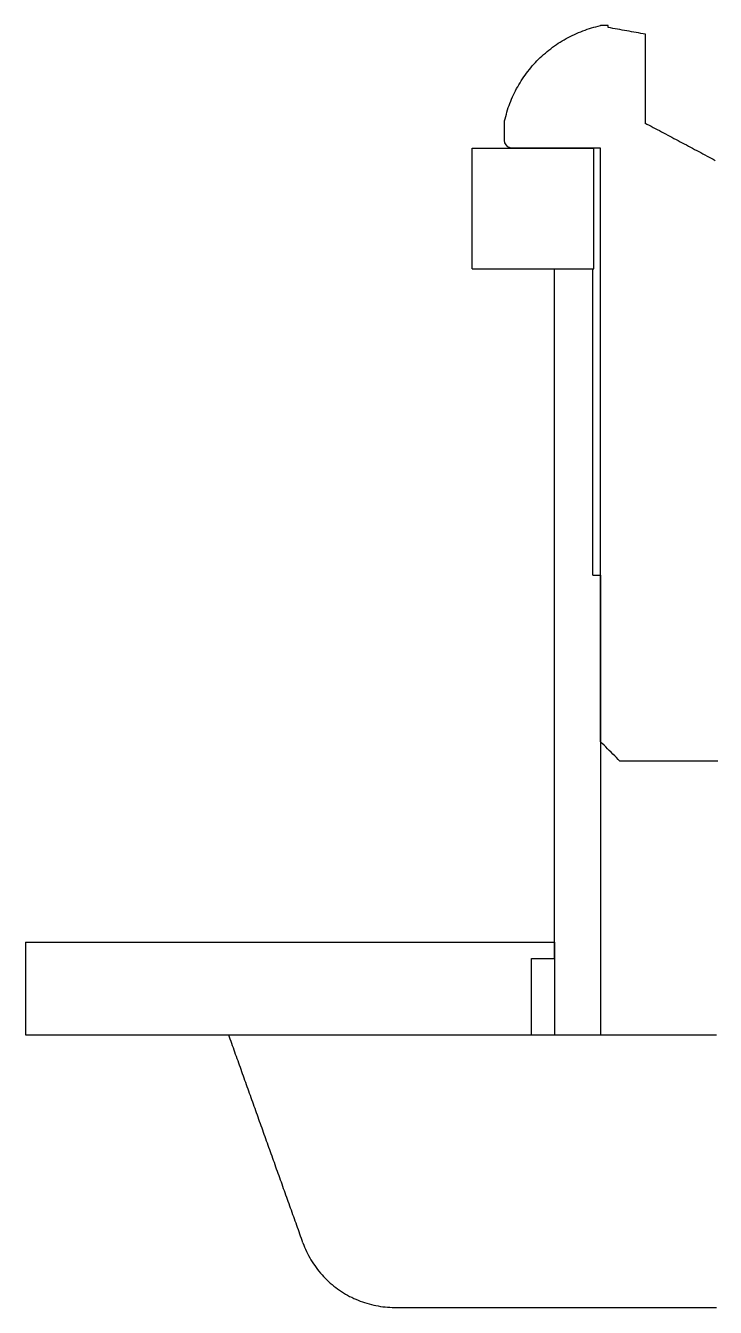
# Model space of a CAD drawing. Header units: millimetres. Extents: x -56 to 126, y -4 to 13.
# Drawn here: x -55.8 to -46.8, y -3.56 to 13.17 of the extents above; entities that cross this region are included whole.
import ezdxf

# ---------------------------------------------------------------- set-up
doc = ezdxf.new("R2010")
doc.units = ezdxf.units.MM
for name, color, linetype in [('FOOT_174_SOLID_0', 7, 'Continuous'), ('FOOT_174_SOLID_150', 7, 'Continuous'), ('FOOT_174_SOLID_174', 7, 'Continuous'), ('FOOT_174_SOLID_7', 7, 'Continuous'), ('FOOT_174_SOLID_9', 7, 'Continuous')]:
    doc.layers.add(name, color=color, linetype=linetype)

msp = doc.modelspace()

# ---------------------------------------------------------------- linework, layer by layer
at = {"layer": 'FOOT_174_SOLID_0'}
for points in [[(-55.8, 1.21), (-55.8, 1.18), (-55.8, 1.149), (-55.8, 1.119), (-55.8, 1.089), (-55.8, 1.059), (-55.8, 1.028), (-55.8, 0.998), (-55.8, 0.968), (-55.8, 0.938), (-55.8, 0.907), (-55.8, 0.877), (-55.8, 0.847), (-55.8, 0.817), (-55.8, 0.786), (-55.8, 0.756), (-55.8, 0.726), (-55.8, 0.696), (-55.8, 0.665), (-55.8, 0.635), (-55.8, 0.605), (-55.8, 0.575), (-55.8, 0.544), (-55.8, 0.514), (-55.8, 0.484), (-55.8, 0.454), (-55.8, 0.423), (-55.8, 0.393), (-55.8, 0.363), (-55.8, 0.333), (-55.8, 0.302), (-55.8, 0.272), (-55.8, 0.242), (-55.8, 0.212), (-55.8, 0.181), (-55.8, 0.151), (-55.8, 0.121), (-55.8, 0.091), (-55.8, 0.06), (-55.8, 0.03), (-55.8, 0)], [(-55.8, 1.21), (-55.769, 1.21), (-55.739, 1.21), (-55.709, 1.21), (-55.679, 1.21), (-55.649, 1.21), (-55.619, 1.21), (-55.589, 1.21), (-55.559, 1.21), (-55.529, 1.21), (-55.499, 1.21), (-55.469, 1.21), (-55.439, 1.21), (-55.409, 1.21), (-55.379, 1.21), (-55.349, 1.21), (-55.319, 1.21), (-55.289, 1.21), (-55.259, 1.21), (-55.229, 1.21), (-55.199, 1.21), (-55.169, 1.21), (-55.139, 1.21), (-55.109, 1.21), (-55.079, 1.21), (-55.049, 1.21), (-55.019, 1.21), (-54.989, 1.21), (-54.959, 1.21), (-54.929, 1.21), (-54.899, 1.21), (-54.869, 1.21), (-54.839, 1.21), (-54.809, 1.21), (-54.779, 1.21), (-54.749, 1.21), (-54.719, 1.21), (-54.689, 1.21), (-54.659, 1.21), (-54.629, 1.21), (-54.599, 1.21), (-54.569, 1.21), (-54.539, 1.21), (-54.509, 1.21), (-54.479, 1.21), (-54.449, 1.21), (-54.419, 1.21), (-54.389, 1.21), (-54.359, 1.21), (-54.329, 1.21), (-54.299, 1.21), (-54.269, 1.21), (-54.238, 1.21), (-54.208, 1.21), (-54.178, 1.21), (-54.148, 1.21), (-54.118, 1.21), (-54.088, 1.21), (-54.058, 1.21), (-54.028, 1.21), (-53.998, 1.21), (-53.968, 1.21), (-53.938, 1.21), (-53.908, 1.21), (-53.878, 1.21), (-53.848, 1.21), (-53.818, 1.21), (-53.788, 1.21), (-53.758, 1.21), (-53.728, 1.21), (-53.698, 1.21), (-53.668, 1.21), (-53.638, 1.21), (-53.608, 1.21), (-53.578, 1.21), (-53.548, 1.21), (-53.518, 1.21), (-53.488, 1.21), (-53.458, 1.21), (-53.428, 1.21), (-53.398, 1.21), (-53.368, 1.21), (-53.338, 1.21), (-53.308, 1.21), (-53.278, 1.21), (-53.248, 1.21), (-53.218, 1.21), (-53.188, 1.21), (-53.158, 1.21), (-53.128, 1.21), (-53.098, 1.21), (-53.068, 1.21), (-53.038, 1.21), (-53.008, 1.21), (-52.978, 1.21), (-52.948, 1.21), (-52.918, 1.21), (-52.888, 1.21), (-52.858, 1.21), (-52.828, 1.21), (-52.798, 1.21), (-52.768, 1.21), (-52.738, 1.21), (-52.707, 1.21), (-52.677, 1.21), (-52.647, 1.21), (-52.617, 1.21), (-52.587, 1.21), (-52.557, 1.21), (-52.527, 1.21), (-52.497, 1.21), (-52.467, 1.21), (-52.437, 1.21), (-52.407, 1.21), (-52.377, 1.21), (-52.347, 1.21), (-52.317, 1.21), (-52.287, 1.21), (-52.257, 1.21), (-52.227, 1.21), (-52.197, 1.21), (-52.167, 1.21), (-52.137, 1.21), (-52.107, 1.21), (-52.077, 1.21), (-52.047, 1.21), (-52.017, 1.21), (-51.987, 1.21), (-51.957, 1.21), (-51.927, 1.21), (-51.897, 1.21), (-51.867, 1.21), (-51.837, 1.21), (-51.807, 1.21), (-51.777, 1.21), (-51.747, 1.21), (-51.717, 1.21), (-51.687, 1.21), (-51.657, 1.21), (-51.627, 1.21), (-51.597, 1.21), (-51.567, 1.21), (-51.537, 1.21), (-51.507, 1.21), (-51.477, 1.21), (-51.447, 1.21), (-51.417, 1.21), (-51.387, 1.21), (-51.357, 1.21), (-51.327, 1.21), (-51.297, 1.21), (-51.267, 1.21), (-51.237, 1.21), (-51.207, 1.21), (-51.176, 1.21), (-51.146, 1.21), (-51.116, 1.21), (-51.086, 1.21), (-51.056, 1.21), (-51.026, 1.21), (-50.996, 1.21), (-50.966, 1.21), (-50.936, 1.21), (-50.906, 1.21), (-50.876, 1.21), (-50.846, 1.21), (-50.816, 1.21), (-50.786, 1.21), (-50.756, 1.21), (-50.726, 1.21), (-50.696, 1.21), (-50.666, 1.21), (-50.636, 1.21), (-50.606, 1.21), (-50.576, 1.21), (-50.546, 1.21), (-50.516, 1.21), (-50.486, 1.21), (-50.456, 1.21), (-50.426, 1.21), (-50.396, 1.21), (-50.366, 1.21), (-50.336, 1.21), (-50.306, 1.21), (-50.276, 1.21), (-50.246, 1.21), (-50.216, 1.21), (-50.186, 1.21), (-50.156, 1.21), (-50.126, 1.21), (-50.096, 1.21), (-50.066, 1.21), (-50.036, 1.21), (-50.006, 1.21), (-49.976, 1.21), (-49.946, 1.21), (-49.916, 1.21), (-49.886, 1.21), (-49.856, 1.21), (-49.826, 1.21), (-49.796, 1.21), (-49.766, 1.21), (-49.736, 1.21), (-49.706, 1.21), (-49.676, 1.21), (-49.645, 1.21), (-49.615, 1.21), (-49.585, 1.21), (-49.555, 1.21), (-49.525, 1.21), (-49.495, 1.21), (-49.465, 1.21), (-49.435, 1.21), (-49.405, 1.21), (-49.375, 1.21), (-49.345, 1.21), (-49.315, 1.21), (-49.285, 1.21), (-49.255, 1.21), (-49.225, 1.21), (-49.195, 1.21), (-49.165, 1.21), (-49.135, 1.21), (-49.105, 1.21), (-49.075, 1.21), (-49.045, 1.21), (-49.015, 1.21), (-48.985, 1.21), (-48.955, 1.21), (-48.925, 1.21), (-48.895, 1.21)], [(-48.895, 0), (-48.895, 0.03), (-48.895, 0.06), (-48.895, 0.091), (-48.895, 0.121), (-48.895, 0.151), (-48.895, 0.181), (-48.895, 0.212), (-48.895, 0.242), (-48.895, 0.272), (-48.895, 0.302), (-48.895, 0.333), (-48.895, 0.363), (-48.895, 0.393), (-48.895, 0.423), (-48.895, 0.454), (-48.895, 0.484), (-48.895, 0.514), (-48.895, 0.544), (-48.895, 0.575), (-48.895, 0.605), (-48.895, 0.635), (-48.895, 0.665), (-48.895, 0.696), (-48.895, 0.726), (-48.895, 0.756), (-48.895, 0.786), (-48.895, 0.817), (-48.895, 0.847), (-48.895, 0.877), (-48.895, 0.907), (-48.895, 0.938), (-48.895, 0.968), (-48.895, 0.998), (-48.895, 1.028), (-48.895, 1.059), (-48.895, 1.089), (-48.895, 1.119), (-48.895, 1.149), (-48.895, 1.18), (-48.895, 1.21)], [(-55.8, 0), (-55.769, 0), (-55.739, 0), (-55.709, 0), (-55.679, 0), (-55.649, 0), (-55.619, 0), (-55.589, 0), (-55.559, 0), (-55.529, 0), (-55.499, 0), (-55.469, 0), (-55.439, 0), (-55.409, 0), (-55.379, 0), (-55.349, 0), (-55.319, 0), (-55.289, 0), (-55.259, 0), (-55.229, 0), (-55.199, 0), (-55.169, 0), (-55.139, 0), (-55.109, 0), (-55.079, 0), (-55.049, 0), (-55.019, 0), (-54.989, 0), (-54.959, 0), (-54.929, 0), (-54.899, 0), (-54.869, 0), (-54.839, 0), (-54.809, 0), (-54.779, 0), (-54.749, 0), (-54.719, 0), (-54.689, 0), (-54.659, 0), (-54.629, 0), (-54.599, 0), (-54.569, 0), (-54.539, 0), (-54.509, 0), (-54.479, 0), (-54.449, 0), (-54.419, 0), (-54.389, 0), (-54.359, 0), (-54.329, 0), (-54.299, 0), (-54.269, 0), (-54.238, 0), (-54.208, 0), (-54.178, 0), (-54.148, 0), (-54.118, 0), (-54.088, 0), (-54.058, 0), (-54.028, 0), (-53.998, 0), (-53.968, 0), (-53.938, 0), (-53.908, 0), (-53.878, 0), (-53.848, 0), (-53.818, 0), (-53.788, 0), (-53.758, 0), (-53.728, 0), (-53.698, 0), (-53.668, 0), (-53.638, 0), (-53.608, 0), (-53.578, 0), (-53.548, 0), (-53.518, 0), (-53.488, 0), (-53.458, 0), (-53.428, 0), (-53.398, 0), (-53.368, 0), (-53.338, 0), (-53.308, 0), (-53.278, 0), (-53.248, 0), (-53.218, 0), (-53.188, 0), (-53.158, 0), (-53.128, 0), (-53.098, 0), (-53.068, 0), (-53.038, 0), (-53.008, 0), (-52.978, 0), (-52.948, 0), (-52.918, 0), (-52.888, 0), (-52.858, 0), (-52.828, 0), (-52.798, 0), (-52.768, 0), (-52.738, 0), (-52.707, 0), (-52.677, 0), (-52.647, 0), (-52.617, 0), (-52.587, 0), (-52.557, 0), (-52.527, 0), (-52.497, 0), (-52.467, 0), (-52.437, 0), (-52.407, 0), (-52.377, 0), (-52.347, 0), (-52.317, 0), (-52.287, 0), (-52.257, 0), (-52.227, 0), (-52.197, 0), (-52.167, 0), (-52.137, 0), (-52.107, 0), (-52.077, 0), (-52.047, 0), (-52.017, 0), (-51.987, 0), (-51.957, 0), (-51.927, 0), (-51.897, 0), (-51.867, 0), (-51.837, 0), (-51.807, 0), (-51.777, 0), (-51.747, 0), (-51.717, 0), (-51.687, 0), (-51.657, 0), (-51.627, 0), (-51.597, 0), (-51.567, 0), (-51.537, 0), (-51.507, 0), (-51.477, 0), (-51.447, 0), (-51.417, 0), (-51.387, 0), (-51.357, 0), (-51.327, 0), (-51.297, 0), (-51.267, 0), (-51.237, 0), (-51.207, 0), (-51.176, 0), (-51.146, 0), (-51.116, 0), (-51.086, 0), (-51.056, 0), (-51.026, 0), (-50.996, 0), (-50.966, 0), (-50.936, 0), (-50.906, 0), (-50.876, 0), (-50.846, 0), (-50.816, 0), (-50.786, 0), (-50.756, 0), (-50.726, 0), (-50.696, 0), (-50.666, 0), (-50.636, 0), (-50.606, 0), (-50.576, 0), (-50.546, 0), (-50.516, 0), (-50.486, 0), (-50.456, 0), (-50.426, 0), (-50.396, 0), (-50.366, 0), (-50.336, 0), (-50.306, 0), (-50.276, 0), (-50.246, 0), (-50.216, 0), (-50.186, 0), (-50.156, 0), (-50.126, 0), (-50.096, 0), (-50.066, 0), (-50.036, 0), (-50.006, 0), (-49.976, 0), (-49.946, 0), (-49.916, 0), (-49.886, 0), (-49.856, 0), (-49.826, 0), (-49.796, 0), (-49.766, 0), (-49.736, 0), (-49.706, 0), (-49.676, 0), (-49.645, 0), (-49.615, 0), (-49.585, 0), (-49.555, 0), (-49.525, 0), (-49.495, 0), (-49.465, 0), (-49.435, 0), (-49.405, 0), (-49.375, 0), (-49.345, 0), (-49.315, 0), (-49.285, 0), (-49.255, 0), (-49.225, 0), (-49.195, 0), (-49.165, 0), (-49.135, 0), (-49.105, 0), (-49.075, 0), (-49.045, 0), (-49.015, 0), (-48.985, 0), (-48.955, 0), (-48.925, 0), (-48.895, 0)]]:
    msp.add_lwpolyline(points, dxfattribs=at)
at = {"layer": 'FOOT_174_SOLID_150'}
for points in [[(-49.549, 11.93), (-49.543, 11.96), (-49.535, 11.989), (-49.527, 12.018), (-49.519, 12.047), (-49.51, 12.075), (-49.501, 12.104), (-49.491, 12.132), (-49.48, 12.16), (-49.469, 12.188), (-49.458, 12.216), (-49.446, 12.244), (-49.433, 12.271), (-49.42, 12.298), (-49.407, 12.325), (-49.393, 12.352), (-49.378, 12.378), (-49.363, 12.404), (-49.348, 12.43), (-49.332, 12.455), (-49.315, 12.48), (-49.298, 12.505), (-49.281, 12.53), (-49.263, 12.554), (-49.245, 12.578), (-49.226, 12.602), (-49.207, 12.625), (-49.188, 12.648), (-49.168, 12.67), (-49.148, 12.692), (-49.127, 12.714), (-49.106, 12.736), (-49.084, 12.757), (-49.062, 12.777), (-49.04, 12.797), (-49.018, 12.817), (-48.995, 12.837), (-48.971, 12.856), (-48.948, 12.874), (-48.923, 12.892), (-48.899, 12.91), (-48.874, 12.927), (-48.849, 12.944), (-48.824, 12.96), (-48.799, 12.976), (-48.773, 12.991), (-48.747, 13.006), (-48.72, 13.02), (-48.694, 13.034), (-48.667, 13.047), (-48.639, 13.06), (-48.612, 13.073), (-48.584, 13.085), (-48.557, 13.096), (-48.529, 13.107), (-48.5, 13.117), (-48.472, 13.127), (-48.443, 13.136), (-48.415, 13.145), (-48.386, 13.153), (-48.357, 13.161), (-48.327, 13.168), (-48.298, 13.175)], [(-48.197, 13.175), (-48.23, 13.175), (-48.264, 13.175), (-48.298, 13.175)], [(-48.197, 13.149), (-48.197, 13.175)], [(-47.711, 13.064), (-47.742, 13.069), (-47.772, 13.074), (-47.802, 13.08), (-47.833, 13.085), (-47.863, 13.091), (-47.893, 13.096), (-47.924, 13.101), (-47.954, 13.107), (-47.984, 13.112), (-48.015, 13.117), (-48.045, 13.123), (-48.075, 13.128), (-48.106, 13.133), (-48.136, 13.139), (-48.166, 13.144), (-48.197, 13.149)], [(-47.711, 11.905), (-47.711, 11.935), (-47.711, 11.966), (-47.711, 11.996), (-47.711, 12.027), (-47.711, 12.057), (-47.711, 12.088), (-47.711, 12.118), (-47.711, 12.149), (-47.711, 12.179), (-47.711, 12.21), (-47.711, 12.24), (-47.711, 12.271), (-47.711, 12.301), (-47.711, 12.332), (-47.711, 12.362), (-47.711, 12.393), (-47.711, 12.423), (-47.711, 12.454), (-47.711, 12.484), (-47.711, 12.515), (-47.711, 12.545), (-47.711, 12.576), (-47.711, 12.606), (-47.711, 12.637), (-47.711, 12.667), (-47.711, 12.698), (-47.711, 12.728), (-47.711, 12.759), (-47.711, 12.789), (-47.711, 12.82), (-47.711, 12.85), (-47.711, 12.881), (-47.711, 12.911), (-47.711, 12.942), (-47.711, 12.972), (-47.711, 13.003), (-47.711, 13.033), (-47.711, 13.064)], [(-49.549, 11.676), (-49.549, 11.708), (-49.549, 11.74), (-49.549, 11.772), (-49.549, 11.803), (-49.549, 11.835), (-49.549, 11.867), (-49.549, 11.899), (-49.549, 11.93)], [(-47.719, 11.905), (-47.711, 11.905)], [(-47.719, 11.905), (-47.692, 11.89), (-47.665, 11.876), (-47.638, 11.862), (-47.611, 11.847), (-47.584, 11.833), (-47.557, 11.818), (-47.53, 11.804), (-47.502, 11.79), (-47.475, 11.775), (-47.448, 11.761), (-47.421, 11.747), (-47.394, 11.732), (-47.367, 11.718), (-47.34, 11.703), (-47.313, 11.689), (-47.286, 11.675), (-47.259, 11.66), (-47.232, 11.646), (-47.205, 11.632), (-47.178, 11.617), (-47.151, 11.603), (-47.124, 11.588), (-47.097, 11.574), (-47.07, 11.56), (-47.043, 11.545), (-47.016, 11.531), (-46.989, 11.517), (-46.962, 11.502), (-46.935, 11.488), (-46.908, 11.473), (-46.881, 11.459), (-46.854, 11.445), (-46.827, 11.43), (-46.8, 11.416)], [(-49.448, 11.575), (-49.479, 11.58), (-49.508, 11.594), (-49.53, 11.617), (-49.545, 11.645), (-49.549, 11.676)], [(-48.298, 11.575), (-48.328, 11.575), (-48.359, 11.575), (-48.389, 11.575), (-48.419, 11.575), (-48.449, 11.575), (-48.48, 11.575), (-48.51, 11.575), (-48.54, 11.575), (-48.57, 11.575), (-48.601, 11.575), (-48.631, 11.575), (-48.661, 11.575), (-48.691, 11.575), (-48.722, 11.575), (-48.752, 11.575), (-48.782, 11.575), (-48.812, 11.575), (-48.843, 11.575), (-48.873, 11.575), (-48.903, 11.575), (-48.934, 11.575), (-48.964, 11.575), (-48.994, 11.575), (-49.024, 11.575), (-49.055, 11.575), (-49.085, 11.575), (-49.115, 11.575), (-49.145, 11.575), (-49.176, 11.575), (-49.206, 11.575), (-49.236, 11.575), (-49.266, 11.575), (-49.297, 11.575), (-49.327, 11.575), (-49.357, 11.575), (-49.387, 11.575), (-49.418, 11.575), (-49.448, 11.575)], [(-48.298, 3.828), (-48.298, 3.858), (-48.298, 3.888), (-48.298, 3.918), (-48.298, 3.948), (-48.298, 3.978), (-48.298, 4.008), (-48.298, 4.038), (-48.298, 4.068), (-48.298, 4.098), (-48.298, 4.128), (-48.298, 4.158), (-48.298, 4.188), (-48.298, 4.218), (-48.298, 4.248), (-48.298, 4.278), (-48.298, 4.308), (-48.298, 4.338), (-48.298, 4.368), (-48.298, 4.398), (-48.298, 4.428), (-48.298, 4.458), (-48.298, 4.488), (-48.298, 4.518), (-48.298, 4.548), (-48.298, 4.578), (-48.298, 4.609), (-48.298, 4.639), (-48.298, 4.669), (-48.298, 4.699), (-48.298, 4.729), (-48.298, 4.759), (-48.298, 4.789), (-48.298, 4.819), (-48.298, 4.849), (-48.298, 4.879), (-48.298, 4.909), (-48.298, 4.939), (-48.298, 4.969), (-48.298, 4.999), (-48.298, 5.029), (-48.298, 5.059), (-48.298, 5.089), (-48.298, 5.119), (-48.298, 5.149), (-48.298, 5.179), (-48.298, 5.209), (-48.298, 5.239), (-48.298, 5.269), (-48.298, 5.299), (-48.298, 5.329), (-48.298, 5.359), (-48.298, 5.389), (-48.298, 5.419), (-48.298, 5.449), (-48.298, 5.479), (-48.298, 5.509), (-48.298, 5.539), (-48.298, 5.569), (-48.298, 5.599), (-48.298, 5.629), (-48.298, 5.659), (-48.298, 5.689), (-48.298, 5.72), (-48.298, 5.75), (-48.298, 5.78), (-48.298, 5.81), (-48.298, 5.84), (-48.298, 5.87), (-48.298, 5.9), (-48.298, 5.93), (-48.298, 5.96), (-48.298, 5.99), (-48.298, 6.02), (-48.298, 6.05), (-48.298, 6.08), (-48.298, 6.11), (-48.298, 6.14), (-48.298, 6.17), (-48.298, 6.2), (-48.298, 6.23), (-48.298, 6.26), (-48.298, 6.29), (-48.298, 6.32), (-48.298, 6.35), (-48.298, 6.38), (-48.298, 6.41), (-48.298, 6.44), (-48.298, 6.47), (-48.298, 6.5), (-48.298, 6.53), (-48.298, 6.56), (-48.298, 6.59), (-48.298, 6.62), (-48.298, 6.65), (-48.298, 6.68), (-48.298, 6.71), (-48.298, 6.74), (-48.298, 6.77), (-48.298, 6.8), (-48.298, 6.831), (-48.298, 6.861), (-48.298, 6.891), (-48.298, 6.921), (-48.298, 6.951), (-48.298, 6.981), (-48.298, 7.011), (-48.298, 7.041), (-48.298, 7.071), (-48.298, 7.101), (-48.298, 7.131), (-48.298, 7.161), (-48.298, 7.191), (-48.298, 7.221), (-48.298, 7.251), (-48.298, 7.281), (-48.298, 7.311), (-48.298, 7.341), (-48.298, 7.371), (-48.298, 7.401), (-48.298, 7.431), (-48.298, 7.461), (-48.298, 7.491), (-48.298, 7.521), (-48.298, 7.551), (-48.298, 7.581), (-48.298, 7.611), (-48.298, 7.641), (-48.298, 7.671), (-48.298, 7.701), (-48.298, 7.731), (-48.298, 7.761), (-48.298, 7.791), (-48.298, 7.821), (-48.298, 7.851), (-48.298, 7.881), (-48.298, 7.911), (-48.298, 7.942), (-48.298, 7.972), (-48.298, 8.002), (-48.298, 8.032), (-48.298, 8.062), (-48.298, 8.092), (-48.298, 8.122), (-48.298, 8.152), (-48.298, 8.182), (-48.298, 8.212), (-48.298, 8.242), (-48.298, 8.272), (-48.298, 8.302), (-48.298, 8.332), (-48.298, 8.362), (-48.298, 8.392), (-48.298, 8.422), (-48.298, 8.452), (-48.298, 8.482), (-48.298, 8.512), (-48.298, 8.542), (-48.298, 8.572), (-48.298, 8.602), (-48.298, 8.632), (-48.298, 8.662), (-48.298, 8.692), (-48.298, 8.722), (-48.298, 8.752), (-48.298, 8.782), (-48.298, 8.812), (-48.298, 8.842), (-48.298, 8.872), (-48.298, 8.902), (-48.298, 8.932), (-48.298, 8.962), (-48.298, 8.992), (-48.298, 9.022), (-48.298, 9.053), (-48.298, 9.083), (-48.298, 9.113), (-48.298, 9.143), (-48.298, 9.173), (-48.298, 9.203), (-48.298, 9.233), (-48.298, 9.263), (-48.298, 9.293), (-48.298, 9.323), (-48.298, 9.353), (-48.298, 9.383), (-48.298, 9.413), (-48.298, 9.443), (-48.298, 9.473), (-48.298, 9.503), (-48.298, 9.533), (-48.298, 9.563), (-48.298, 9.593), (-48.298, 9.623), (-48.298, 9.653), (-48.298, 9.683), (-48.298, 9.713), (-48.298, 9.743), (-48.298, 9.773), (-48.298, 9.803), (-48.298, 9.833), (-48.298, 9.863), (-48.298, 9.893), (-48.298, 9.923), (-48.298, 9.953), (-48.298, 9.983), (-48.298, 10.013), (-48.298, 10.043), (-48.298, 10.073), (-48.298, 10.103), (-48.298, 10.133), (-48.298, 10.164), (-48.298, 10.194), (-48.298, 10.224), (-48.298, 10.254), (-48.298, 10.284), (-48.298, 10.314), (-48.298, 10.344), (-48.298, 10.374), (-48.298, 10.404), (-48.298, 10.434), (-48.298, 10.464), (-48.298, 10.494), (-48.298, 10.524), (-48.298, 10.554), (-48.298, 10.584), (-48.298, 10.614), (-48.298, 10.644), (-48.298, 10.674), (-48.298, 10.704), (-48.298, 10.734), (-48.298, 10.764), (-48.298, 10.794), (-48.298, 10.824), (-48.298, 10.854), (-48.298, 10.884), (-48.298, 10.914), (-48.298, 10.944), (-48.298, 10.974), (-48.298, 11.004), (-48.298, 11.034), (-48.298, 11.064), (-48.298, 11.094), (-48.298, 11.124), (-48.298, 11.154), (-48.298, 11.184), (-48.298, 11.214), (-48.298, 11.245), (-48.298, 11.275), (-48.298, 11.305), (-48.298, 11.335), (-48.298, 11.365), (-48.298, 11.395), (-48.298, 11.425), (-48.298, 11.455), (-48.298, 11.485), (-48.298, 11.515), (-48.298, 11.545), (-48.298, 11.575)], [(-48.044, 3.574), (-48.067, 3.597), (-48.09, 3.62), (-48.113, 3.643), (-48.136, 3.666), (-48.16, 3.689), (-48.183, 3.712), (-48.206, 3.735), (-48.229, 3.759), (-48.252, 3.782), (-48.275, 3.805), (-48.298, 3.828)], [(-46.769, 3.574), (-46.8, 3.574), (-46.83, 3.574), (-46.86, 3.574), (-46.891, 3.574), (-46.921, 3.574), (-46.951, 3.574), (-46.982, 3.574), (-47.012, 3.574), (-47.042, 3.574), (-47.073, 3.574), (-47.103, 3.574), (-47.133, 3.574), (-47.164, 3.574), (-47.194, 3.574), (-47.224, 3.574), (-47.255, 3.574), (-47.285, 3.574), (-47.316, 3.574), (-47.346, 3.574), (-47.376, 3.574), (-47.407, 3.574), (-47.437, 3.574), (-47.467, 3.574), (-47.498, 3.574), (-47.528, 3.574), (-47.558, 3.574), (-47.589, 3.574), (-47.619, 3.574), (-47.649, 3.574), (-47.68, 3.574), (-47.71, 3.574), (-47.741, 3.574), (-47.771, 3.574), (-47.801, 3.574), (-47.832, 3.574), (-47.862, 3.574), (-47.892, 3.574), (-47.923, 3.574), (-47.953, 3.574), (-47.983, 3.574), (-48.014, 3.574), (-48.044, 3.574)]]:
    msp.add_lwpolyline(points, dxfattribs=at)
at = {"layer": 'FOOT_174_SOLID_174'}
for points in [[(-52.181, -2.713), (-52.191, -2.685), (-52.201, -2.657), (-52.211, -2.628), (-52.221, -2.6), (-52.231, -2.572), (-52.241, -2.544), (-52.251, -2.515), (-52.261, -2.487), (-52.271, -2.459), (-52.281, -2.431), (-52.292, -2.402), (-52.302, -2.374), (-52.312, -2.346), (-52.322, -2.317), (-52.332, -2.289), (-52.342, -2.261), (-52.352, -2.233), (-52.362, -2.204), (-52.372, -2.176), (-52.382, -2.148), (-52.392, -2.12), (-52.403, -2.091), (-52.413, -2.063), (-52.423, -2.035), (-52.433, -2.007), (-52.443, -1.978), (-52.453, -1.95), (-52.463, -1.922), (-52.473, -1.894), (-52.483, -1.865), (-52.493, -1.837), (-52.504, -1.809), (-52.514, -1.781), (-52.524, -1.752), (-52.534, -1.724), (-52.544, -1.696), (-52.554, -1.667), (-52.564, -1.639), (-52.574, -1.611), (-52.584, -1.583), (-52.594, -1.554), (-52.604, -1.526), (-52.615, -1.498), (-52.625, -1.47), (-52.635, -1.441), (-52.645, -1.413), (-52.655, -1.385), (-52.665, -1.357), (-52.675, -1.328), (-52.685, -1.3), (-52.695, -1.272), (-52.705, -1.244), (-52.715, -1.215), (-52.726, -1.187), (-52.736, -1.159), (-52.746, -1.13), (-52.756, -1.102), (-52.766, -1.074), (-52.776, -1.046), (-52.786, -1.017), (-52.796, -0.989), (-52.806, -0.961), (-52.816, -0.933), (-52.827, -0.904), (-52.837, -0.876), (-52.847, -0.848), (-52.857, -0.82), (-52.867, -0.791), (-52.877, -0.763), (-52.887, -0.735), (-52.897, -0.707), (-52.907, -0.678), (-52.917, -0.65), (-52.927, -0.622), (-52.938, -0.594), (-52.948, -0.565), (-52.958, -0.537), (-52.968, -0.509), (-52.978, -0.48), (-52.988, -0.452), (-52.998, -0.424), (-53.008, -0.396), (-53.018, -0.367), (-53.028, -0.339), (-53.038, -0.311), (-53.049, -0.283), (-53.059, -0.254), (-53.069, -0.226), (-53.079, -0.198), (-53.089, -0.17), (-53.099, -0.141), (-53.109, -0.113), (-53.119, -0.085), (-53.129, -0.057), (-53.139, -0.028), (-53.15, 0)], [(-53.15, 0), (-53.119, 0), (-53.089, 0), (-53.059, 0), (-53.029, 0), (-52.999, 0), (-52.969, 0), (-52.939, 0), (-52.909, 0), (-52.879, 0), (-52.849, 0), (-52.819, 0), (-52.789, 0), (-52.759, 0), (-52.729, 0), (-52.699, 0), (-52.669, 0), (-52.639, 0), (-52.609, 0), (-52.579, 0), (-52.549, 0), (-52.519, 0), (-52.489, 0), (-52.459, 0), (-52.429, 0), (-52.399, 0), (-52.369, 0), (-52.339, 0), (-52.309, 0), (-52.279, 0), (-52.249, 0), (-52.219, 0), (-52.189, 0), (-52.159, 0), (-52.129, 0), (-52.099, 0), (-52.069, 0), (-52.039, 0), (-52.009, 0), (-51.979, 0), (-51.949, 0), (-51.919, 0), (-51.889, 0), (-51.858, 0), (-51.828, 0), (-51.798, 0), (-51.768, 0), (-51.738, 0), (-51.708, 0), (-51.678, 0), (-51.648, 0), (-51.618, 0), (-51.588, 0), (-51.558, 0), (-51.528, 0), (-51.498, 0), (-51.468, 0), (-51.438, 0), (-51.408, 0), (-51.378, 0), (-51.348, 0), (-51.318, 0), (-51.288, 0), (-51.258, 0), (-51.228, 0), (-51.198, 0), (-51.168, 0), (-51.138, 0), (-51.108, 0), (-51.078, 0), (-51.048, 0), (-51.018, 0), (-50.988, 0), (-50.958, 0), (-50.928, 0), (-50.898, 0), (-50.868, 0), (-50.838, 0), (-50.808, 0), (-50.778, 0), (-50.748, 0), (-50.718, 0), (-50.688, 0), (-50.658, 0), (-50.628, 0), (-50.597, 0), (-50.567, 0), (-50.537, 0), (-50.507, 0), (-50.477, 0), (-50.447, 0), (-50.417, 0), (-50.387, 0), (-50.357, 0), (-50.327, 0), (-50.297, 0), (-50.267, 0), (-50.237, 0), (-50.207, 0), (-50.177, 0), (-50.147, 0), (-50.117, 0), (-50.087, 0), (-50.057, 0), (-50.027, 0), (-49.997, 0), (-49.967, 0), (-49.937, 0), (-49.907, 0), (-49.877, 0), (-49.847, 0), (-49.817, 0), (-49.787, 0), (-49.757, 0), (-49.727, 0), (-49.697, 0), (-49.667, 0), (-49.637, 0), (-49.607, 0), (-49.577, 0), (-49.547, 0), (-49.517, 0), (-49.487, 0), (-49.457, 0), (-49.427, 0), (-49.397, 0), (-49.367, 0), (-49.336, 0), (-49.306, 0), (-49.276, 0), (-49.246, 0), (-49.216, 0), (-49.186, 0), (-49.156, 0), (-49.126, 0), (-49.096, 0), (-49.066, 0), (-49.036, 0), (-49.006, 0), (-48.976, 0), (-48.946, 0), (-48.916, 0), (-48.886, 0), (-48.856, 0), (-48.826, 0), (-48.796, 0), (-48.766, 0), (-48.736, 0), (-48.706, 0), (-48.676, 0), (-48.646, 0), (-48.616, 0), (-48.586, 0), (-48.556, 0), (-48.526, 0), (-48.496, 0), (-48.466, 0), (-48.436, 0), (-48.406, 0), (-48.376, 0), (-48.346, 0), (-48.316, 0), (-48.286, 0), (-48.256, 0), (-48.226, 0), (-48.196, 0), (-48.166, 0), (-48.136, 0), (-48.106, 0), (-48.076, 0), (-48.045, 0), (-48.015, 0), (-47.985, 0), (-47.955, 0), (-47.925, 0), (-47.895, 0), (-47.865, 0), (-47.835, 0), (-47.805, 0), (-47.775, 0), (-47.745, 0), (-47.715, 0), (-47.685, 0), (-47.655, 0), (-47.625, 0), (-47.595, 0), (-47.565, 0), (-47.535, 0), (-47.505, 0), (-47.475, 0), (-47.445, 0), (-47.415, 0), (-47.385, 0), (-47.355, 0), (-47.325, 0), (-47.295, 0), (-47.265, 0), (-47.235, 0), (-47.205, 0), (-47.175, 0), (-47.145, 0), (-47.115, 0), (-47.085, 0), (-47.055, 0), (-47.025, 0), (-46.995, 0), (-46.965, 0), (-46.935, 0), (-46.905, 0), (-46.875, 0), (-46.845, 0), (-46.815, 0), (-46.784, 0)], [(-52.181, -2.713), (-52.17, -2.742), (-52.159, -2.77), (-52.147, -2.798), (-52.134, -2.826), (-52.121, -2.854), (-52.107, -2.881), (-52.092, -2.908), (-52.077, -2.934), (-52.061, -2.96), (-52.044, -2.986), (-52.027, -3.011), (-52.009, -3.036), (-51.991, -3.061), (-51.972, -3.085), (-51.952, -3.108), (-51.932, -3.131), (-51.912, -3.154), (-51.891, -3.176), (-51.869, -3.197), (-51.847, -3.218), (-51.824, -3.239), (-51.801, -3.259), (-51.777, -3.278), (-51.753, -3.297), (-51.729, -3.315), (-51.704, -3.333), (-51.678, -3.35), (-51.652, -3.366), (-51.626, -3.382), (-51.6, -3.397), (-51.573, -3.412), (-51.545, -3.425), (-51.518, -3.439), (-51.49, -3.451), (-51.462, -3.463), (-51.433, -3.474), (-51.404, -3.485), (-51.376, -3.494), (-51.346, -3.503), (-51.317, -3.512), (-51.287, -3.519), (-51.258, -3.526), (-51.228, -3.533), (-51.198, -3.538), (-51.167, -3.543), (-51.137, -3.547), (-51.107, -3.55), (-51.076, -3.553), (-51.046, -3.555), (-51.015, -3.556), (-50.985, -3.556)], [(-50.985, -3.556), (-50.955, -3.556), (-50.925, -3.556), (-50.895, -3.556), (-50.865, -3.556), (-50.835, -3.556), (-50.805, -3.556), (-50.775, -3.556), (-50.745, -3.556), (-50.715, -3.556), (-50.685, -3.556), (-50.655, -3.556), (-50.625, -3.556), (-50.595, -3.556), (-50.565, -3.556), (-50.535, -3.556), (-50.505, -3.556), (-50.475, -3.556), (-50.445, -3.556), (-50.415, -3.556), (-50.385, -3.556), (-50.355, -3.556), (-50.325, -3.556), (-50.295, -3.556), (-50.265, -3.556), (-50.235, -3.556), (-50.205, -3.556), (-50.175, -3.556), (-50.145, -3.556), (-50.115, -3.556), (-50.085, -3.556), (-50.055, -3.556), (-50.025, -3.556), (-49.995, -3.556), (-49.965, -3.556), (-49.935, -3.556), (-49.905, -3.556), (-49.875, -3.556), (-49.845, -3.556), (-49.815, -3.556), (-49.785, -3.556), (-49.755, -3.556), (-49.725, -3.556), (-49.695, -3.556), (-49.665, -3.556), (-49.635, -3.556), (-49.605, -3.556), (-49.575, -3.556), (-49.545, -3.556), (-49.515, -3.556), (-49.485, -3.556), (-49.455, -3.556), (-49.425, -3.556), (-49.395, -3.556), (-49.365, -3.556), (-49.335, -3.556), (-49.305, -3.556), (-49.275, -3.556), (-49.245, -3.556), (-49.215, -3.556), (-49.185, -3.556), (-49.155, -3.556), (-49.125, -3.556), (-49.095, -3.556), (-49.065, -3.556), (-49.035, -3.556), (-49.005, -3.556), (-48.975, -3.556), (-48.945, -3.556), (-48.915, -3.556), (-48.885, -3.556), (-48.855, -3.556), (-48.825, -3.556), (-48.795, -3.556), (-48.765, -3.556), (-48.735, -3.556), (-48.705, -3.556), (-48.675, -3.556), (-48.645, -3.556), (-48.615, -3.556), (-48.585, -3.556), (-48.555, -3.556), (-48.525, -3.556), (-48.495, -3.556), (-48.465, -3.556), (-48.435, -3.556), (-48.405, -3.556), (-48.375, -3.556), (-48.345, -3.556), (-48.315, -3.556), (-48.285, -3.556), (-48.255, -3.556), (-48.225, -3.556), (-48.195, -3.556), (-48.165, -3.556), (-48.135, -3.556), (-48.105, -3.556), (-48.075, -3.556), (-48.045, -3.556), (-48.015, -3.556), (-47.985, -3.556), (-47.955, -3.556), (-47.925, -3.556), (-47.895, -3.556), (-47.865, -3.556), (-47.835, -3.556), (-47.805, -3.556), (-47.775, -3.556), (-47.745, -3.556), (-47.715, -3.556), (-47.685, -3.556), (-47.655, -3.556), (-47.625, -3.556), (-47.595, -3.556), (-47.565, -3.556), (-47.535, -3.556), (-47.505, -3.556), (-47.475, -3.556), (-47.445, -3.556), (-47.415, -3.556), (-47.385, -3.556), (-47.355, -3.556), (-47.325, -3.556), (-47.295, -3.556), (-47.265, -3.556), (-47.235, -3.556), (-47.205, -3.556), (-47.175, -3.556), (-47.145, -3.556), (-47.115, -3.556), (-47.085, -3.556), (-47.055, -3.556), (-47.025, -3.556), (-46.995, -3.556), (-46.965, -3.556), (-46.935, -3.556), (-46.905, -3.556), (-46.875, -3.556), (-46.845, -3.556), (-46.815, -3.556), (-46.784, -3.556)]]:
    msp.add_lwpolyline(points, dxfattribs=at)
at = {"layer": 'FOOT_174_SOLID_7'}
for points in [[(-48.9, 1), (-48.9, 1.03), (-48.9, 1.06), (-48.9, 1.09), (-48.9, 1.12), (-48.9, 1.15), (-48.9, 1.18), (-48.9, 1.21), (-48.9, 1.24), (-48.9, 1.27), (-48.9, 1.3), (-48.9, 1.33), (-48.9, 1.36), (-48.9, 1.39), (-48.9, 1.42), (-48.9, 1.45), (-48.9, 1.48), (-48.9, 1.51), (-48.9, 1.54), (-48.9, 1.57), (-48.9, 1.6), (-48.9, 1.63), (-48.9, 1.66), (-48.9, 1.69), (-48.9, 1.72), (-48.9, 1.75), (-48.9, 1.78), (-48.9, 1.81), (-48.9, 1.84), (-48.9, 1.87), (-48.9, 1.9), (-48.9, 1.93), (-48.9, 1.96), (-48.9, 1.99), (-48.9, 2.02), (-48.9, 2.05), (-48.9, 2.08), (-48.9, 2.11), (-48.9, 2.14), (-48.9, 2.17), (-48.9, 2.2), (-48.9, 2.23), (-48.9, 2.26), (-48.9, 2.29), (-48.9, 2.32), (-48.9, 2.35), (-48.9, 2.38), (-48.9, 2.41), (-48.9, 2.44), (-48.9, 2.47), (-48.9, 2.5), (-48.9, 2.53), (-48.9, 2.56), (-48.9, 2.59), (-48.9, 2.62), (-48.9, 2.65), (-48.9, 2.68), (-48.9, 2.71), (-48.9, 2.74), (-48.9, 2.77), (-48.9, 2.8), (-48.9, 2.83), (-48.9, 2.86), (-48.9, 2.89), (-48.9, 2.92), (-48.9, 2.95), (-48.9, 2.98), (-48.9, 3.01), (-48.9, 3.04), (-48.9, 3.07), (-48.9, 3.1), (-48.9, 3.13), (-48.9, 3.16), (-48.9, 3.19), (-48.9, 3.22), (-48.9, 3.25), (-48.9, 3.28), (-48.9, 3.31), (-48.9, 3.34), (-48.9, 3.37), (-48.9, 3.4), (-48.9, 3.43), (-48.9, 3.46), (-48.9, 3.49), (-48.9, 3.52), (-48.9, 3.55), (-48.9, 3.58), (-48.9, 3.61), (-48.9, 3.64), (-48.9, 3.67), (-48.9, 3.7), (-48.9, 3.73), (-48.9, 3.76), (-48.9, 3.79), (-48.9, 3.82), (-48.9, 3.85), (-48.9, 3.88), (-48.9, 3.91), (-48.9, 3.94), (-48.9, 3.97), (-48.9, 4), (-48.9, 4.03), (-48.9, 4.06), (-48.9, 4.09), (-48.9, 4.12), (-48.9, 4.15), (-48.9, 4.18), (-48.9, 4.21), (-48.9, 4.24), (-48.9, 4.27), (-48.9, 4.3), (-48.9, 4.33), (-48.9, 4.36), (-48.9, 4.39), (-48.9, 4.42), (-48.9, 4.45), (-48.9, 4.48), (-48.9, 4.51), (-48.9, 4.54), (-48.9, 4.57), (-48.9, 4.6), (-48.9, 4.63), (-48.9, 4.66), (-48.9, 4.69), (-48.9, 4.72), (-48.9, 4.75), (-48.9, 4.78), (-48.9, 4.81), (-48.9, 4.84), (-48.9, 4.87), (-48.9, 4.9), (-48.9, 4.93), (-48.9, 4.96), (-48.9, 4.99), (-48.9, 5.02), (-48.9, 5.05), (-48.9, 5.08), (-48.9, 5.11), (-48.9, 5.14), (-48.9, 5.17), (-48.9, 5.2), (-48.9, 5.23), (-48.9, 5.26), (-48.9, 5.29), (-48.9, 5.32), (-48.9, 5.35), (-48.9, 5.38), (-48.9, 5.41), (-48.9, 5.44), (-48.9, 5.47), (-48.9, 5.5), (-48.9, 5.53), (-48.9, 5.56), (-48.9, 5.59), (-48.9, 5.62), (-48.9, 5.65), (-48.9, 5.68), (-48.9, 5.71), (-48.9, 5.74), (-48.9, 5.77), (-48.9, 5.8), (-48.9, 5.83), (-48.9, 5.86), (-48.9, 5.89), (-48.9, 5.92), (-48.9, 5.95), (-48.9, 5.98), (-48.9, 6.01), (-48.9, 6.04), (-48.9, 6.07), (-48.9, 6.1), (-48.9, 6.13), (-48.9, 6.16), (-48.9, 6.19), (-48.9, 6.22), (-48.9, 6.25), (-48.9, 6.28), (-48.9, 6.31), (-48.9, 6.34), (-48.9, 6.37), (-48.9, 6.4), (-48.9, 6.43), (-48.9, 6.46), (-48.9, 6.49), (-48.9, 6.52), (-48.9, 6.55), (-48.9, 6.58), (-48.9, 6.61), (-48.9, 6.64), (-48.9, 6.67), (-48.9, 6.7), (-48.9, 6.73), (-48.9, 6.76), (-48.9, 6.79), (-48.9, 6.82), (-48.9, 6.85), (-48.9, 6.88), (-48.9, 6.91), (-48.9, 6.94), (-48.9, 6.97), (-48.9, 7), (-48.9, 7.03), (-48.9, 7.06), (-48.9, 7.09), (-48.9, 7.12), (-48.9, 7.15), (-48.9, 7.18), (-48.9, 7.21), (-48.9, 7.24), (-48.9, 7.27), (-48.9, 7.3), (-48.9, 7.33), (-48.9, 7.36), (-48.9, 7.39), (-48.9, 7.42), (-48.9, 7.45), (-48.9, 7.48), (-48.9, 7.51), (-48.9, 7.54), (-48.9, 7.57), (-48.9, 7.6), (-48.9, 7.63), (-48.9, 7.66), (-48.9, 7.69), (-48.9, 7.72), (-48.9, 7.75), (-48.9, 7.78), (-48.9, 7.81), (-48.9, 7.84), (-48.9, 7.87), (-48.9, 7.9), (-48.9, 7.93), (-48.9, 7.96), (-48.9, 7.99), (-48.9, 8.02), (-48.9, 8.05), (-48.9, 8.08), (-48.9, 8.11), (-48.9, 8.14), (-48.9, 8.17), (-48.9, 8.2), (-48.9, 8.23), (-48.9, 8.26), (-48.9, 8.29), (-48.9, 8.32), (-48.9, 8.35), (-48.9, 8.38), (-48.9, 8.41), (-48.9, 8.44), (-48.9, 8.47), (-48.9, 8.5), (-48.9, 8.53), (-48.9, 8.56), (-48.9, 8.59), (-48.9, 8.62), (-48.9, 8.65), (-48.9, 8.68), (-48.9, 8.71), (-48.9, 8.74), (-48.9, 8.77), (-48.9, 8.8), (-48.9, 8.83), (-48.9, 8.86), (-48.9, 8.89), (-48.9, 8.92), (-48.9, 8.95), (-48.9, 8.98), (-48.9, 9.01), (-48.9, 9.04), (-48.9, 9.07), (-48.9, 9.1), (-48.9, 9.13), (-48.9, 9.16), (-48.9, 9.19), (-48.9, 9.22), (-48.9, 9.25), (-48.9, 9.28), (-48.9, 9.31), (-48.9, 9.34), (-48.9, 9.37), (-48.9, 9.4), (-48.9, 9.43), (-48.9, 9.46), (-48.9, 9.49), (-48.9, 9.52), (-48.9, 9.55), (-48.9, 9.58), (-48.9, 9.61), (-48.9, 9.64), (-48.9, 9.67), (-48.9, 9.7), (-48.9, 9.73), (-48.9, 9.76), (-48.9, 9.79), (-48.9, 9.82), (-48.9, 9.85), (-48.9, 9.88), (-48.9, 9.91), (-48.9, 9.94), (-48.9, 9.97), (-48.9, 10)], [(-48.9, 10), (-48.868, 10), (-48.837, 10), (-48.806, 10), (-48.774, 10), (-48.743, 10), (-48.712, 10), (-48.681, 10), (-48.649, 10), (-48.618, 10), (-48.587, 10), (-48.556, 10), (-48.525, 10), (-48.493, 10), (-48.462, 10), (-48.431, 10), (-48.399, 10)], [(-48.399, 6), (-48.399, 6.03), (-48.399, 6.06), (-48.399, 6.09), (-48.399, 6.12), (-48.399, 6.15), (-48.399, 6.18), (-48.399, 6.211), (-48.399, 6.241), (-48.399, 6.271), (-48.399, 6.301), (-48.399, 6.331), (-48.399, 6.361), (-48.399, 6.391), (-48.399, 6.421), (-48.399, 6.451), (-48.399, 6.481), (-48.399, 6.511), (-48.399, 6.541), (-48.399, 6.571), (-48.399, 6.602), (-48.399, 6.632), (-48.399, 6.662), (-48.399, 6.692), (-48.399, 6.722), (-48.399, 6.752), (-48.399, 6.782), (-48.399, 6.812), (-48.399, 6.842), (-48.399, 6.872), (-48.399, 6.902), (-48.399, 6.932), (-48.399, 6.962), (-48.399, 6.992), (-48.399, 7.023), (-48.399, 7.053), (-48.399, 7.083), (-48.399, 7.113), (-48.399, 7.143), (-48.399, 7.173), (-48.399, 7.203), (-48.399, 7.233), (-48.399, 7.263), (-48.399, 7.293), (-48.399, 7.323), (-48.399, 7.353), (-48.399, 7.383), (-48.399, 7.414), (-48.399, 7.444), (-48.399, 7.474), (-48.399, 7.504), (-48.399, 7.534), (-48.399, 7.564), (-48.399, 7.594), (-48.399, 7.624), (-48.399, 7.654), (-48.399, 7.684), (-48.399, 7.714), (-48.399, 7.744), (-48.399, 7.774), (-48.399, 7.805), (-48.399, 7.835), (-48.399, 7.865), (-48.399, 7.895), (-48.399, 7.925), (-48.399, 7.955), (-48.399, 7.985), (-48.399, 8.015), (-48.399, 8.045), (-48.399, 8.075), (-48.399, 8.105), (-48.399, 8.135), (-48.399, 8.165), (-48.399, 8.195), (-48.399, 8.226), (-48.399, 8.256), (-48.399, 8.286), (-48.399, 8.316), (-48.399, 8.346), (-48.399, 8.376), (-48.399, 8.406), (-48.399, 8.436), (-48.399, 8.466), (-48.399, 8.496), (-48.399, 8.526), (-48.399, 8.556), (-48.399, 8.586), (-48.399, 8.617), (-48.399, 8.647), (-48.399, 8.677), (-48.399, 8.707), (-48.399, 8.737), (-48.399, 8.767), (-48.399, 8.797), (-48.399, 8.827), (-48.399, 8.857), (-48.399, 8.887), (-48.399, 8.917), (-48.399, 8.947), (-48.399, 8.977), (-48.399, 9.008), (-48.399, 9.038), (-48.399, 9.068), (-48.399, 9.098), (-48.399, 9.128), (-48.399, 9.158), (-48.399, 9.188), (-48.399, 9.218), (-48.399, 9.248), (-48.399, 9.278), (-48.399, 9.308), (-48.399, 9.338), (-48.399, 9.368), (-48.399, 9.398), (-48.399, 9.429), (-48.399, 9.459), (-48.399, 9.489), (-48.399, 9.519), (-48.399, 9.549), (-48.399, 9.579), (-48.399, 9.609), (-48.399, 9.639), (-48.399, 9.669), (-48.399, 9.699), (-48.399, 9.729), (-48.399, 9.759), (-48.399, 9.789), (-48.399, 9.82), (-48.399, 9.85), (-48.399, 9.88), (-48.399, 9.91), (-48.399, 9.94), (-48.399, 9.97), (-48.399, 10)], [(-48.399, 6), (-48.366, 6), (-48.333, 6), (-48.299, 6)], [(-48.299, 6), (-48.299, 5.97), (-48.299, 5.94), (-48.299, 5.91), (-48.299, 5.88), (-48.299, 5.85), (-48.299, 5.82), (-48.299, 5.79), (-48.299, 5.76), (-48.299, 5.73), (-48.299, 5.7), (-48.299, 5.67), (-48.299, 5.64), (-48.299, 5.61), (-48.299, 5.58), (-48.299, 5.55), (-48.299, 5.52), (-48.299, 5.49), (-48.299, 5.46), (-48.299, 5.43), (-48.299, 5.4), (-48.299, 5.37), (-48.299, 5.34), (-48.299, 5.31), (-48.299, 5.28), (-48.299, 5.25), (-48.299, 5.22), (-48.299, 5.19), (-48.299, 5.16), (-48.299, 5.13), (-48.299, 5.1), (-48.299, 5.07), (-48.299, 5.04), (-48.299, 5.01), (-48.299, 4.98), (-48.299, 4.95), (-48.299, 4.92), (-48.299, 4.89), (-48.299, 4.86), (-48.299, 4.83), (-48.299, 4.8), (-48.299, 4.77), (-48.299, 4.74), (-48.299, 4.71), (-48.299, 4.68), (-48.299, 4.65), (-48.299, 4.62), (-48.299, 4.59), (-48.299, 4.56), (-48.299, 4.53), (-48.299, 4.5), (-48.299, 4.47), (-48.299, 4.44), (-48.299, 4.41), (-48.299, 4.38), (-48.299, 4.35), (-48.299, 4.32), (-48.299, 4.29), (-48.299, 4.26), (-48.299, 4.23), (-48.299, 4.2), (-48.299, 4.17), (-48.299, 4.14), (-48.299, 4.11), (-48.299, 4.08), (-48.299, 4.05), (-48.299, 4.02), (-48.299, 3.99), (-48.299, 3.96), (-48.299, 3.93), (-48.299, 3.9), (-48.299, 3.87), (-48.299, 3.84), (-48.299, 3.81), (-48.299, 3.78), (-48.299, 3.75), (-48.299, 3.72), (-48.299, 3.69), (-48.299, 3.66), (-48.299, 3.63), (-48.299, 3.6), (-48.299, 3.57), (-48.299, 3.54), (-48.299, 3.51), (-48.299, 3.48), (-48.299, 3.45), (-48.299, 3.42), (-48.299, 3.39), (-48.299, 3.36), (-48.299, 3.33), (-48.299, 3.3), (-48.299, 3.27), (-48.299, 3.24), (-48.299, 3.21), (-48.299, 3.18), (-48.299, 3.15), (-48.299, 3.12), (-48.299, 3.09), (-48.299, 3.06), (-48.299, 3.03), (-48.299, 3), (-48.299, 2.97), (-48.299, 2.94), (-48.299, 2.91), (-48.299, 2.88), (-48.299, 2.85), (-48.299, 2.82), (-48.299, 2.79), (-48.299, 2.76), (-48.299, 2.73), (-48.299, 2.7), (-48.299, 2.67), (-48.299, 2.64), (-48.299, 2.61), (-48.299, 2.58), (-48.299, 2.55), (-48.299, 2.52), (-48.299, 2.49), (-48.299, 2.46), (-48.299, 2.43), (-48.299, 2.4), (-48.299, 2.37), (-48.299, 2.34), (-48.299, 2.31), (-48.299, 2.28), (-48.299, 2.25), (-48.299, 2.22), (-48.299, 2.19), (-48.299, 2.16), (-48.299, 2.13), (-48.299, 2.1), (-48.299, 2.07), (-48.299, 2.04), (-48.299, 2.01), (-48.299, 1.98), (-48.299, 1.95), (-48.299, 1.92), (-48.299, 1.89), (-48.299, 1.86), (-48.299, 1.83), (-48.299, 1.8), (-48.299, 1.77), (-48.299, 1.74), (-48.299, 1.71), (-48.299, 1.68), (-48.299, 1.65), (-48.299, 1.62), (-48.299, 1.59), (-48.299, 1.56), (-48.299, 1.53), (-48.299, 1.5), (-48.299, 1.47), (-48.299, 1.44), (-48.299, 1.41), (-48.299, 1.38), (-48.299, 1.35), (-48.299, 1.32), (-48.299, 1.29), (-48.299, 1.26), (-48.299, 1.23), (-48.299, 1.2), (-48.299, 1.17), (-48.299, 1.14), (-48.299, 1.11), (-48.299, 1.08), (-48.299, 1.05), (-48.299, 1.02), (-48.299, 0.99), (-48.299, 0.96), (-48.299, 0.93), (-48.299, 0.9), (-48.299, 0.87), (-48.299, 0.84), (-48.299, 0.81), (-48.299, 0.78), (-48.299, 0.75), (-48.299, 0.72), (-48.299, 0.69), (-48.299, 0.66), (-48.299, 0.63), (-48.299, 0.6), (-48.299, 0.57), (-48.299, 0.54), (-48.299, 0.51), (-48.299, 0.48), (-48.299, 0.45), (-48.299, 0.42), (-48.299, 0.39), (-48.299, 0.36), (-48.299, 0.33), (-48.299, 0.3), (-48.299, 0.27), (-48.299, 0.24), (-48.299, 0.21), (-48.299, 0.18), (-48.299, 0.15), (-48.299, 0.12), (-48.299, 0.09), (-48.299, 0.06), (-48.299, 0.03), (-48.299, 0)], [(-49.2, 0), (-49.2, 0.03), (-49.2, 0.061), (-49.2, 0.091), (-49.2, 0.121), (-49.2, 0.152), (-49.2, 0.182), (-49.2, 0.212), (-49.2, 0.242), (-49.2, 0.273), (-49.2, 0.303), (-49.2, 0.333), (-49.2, 0.364), (-49.2, 0.394), (-49.2, 0.424), (-49.2, 0.455), (-49.2, 0.485), (-49.2, 0.515), (-49.2, 0.545), (-49.2, 0.576), (-49.2, 0.606), (-49.2, 0.636), (-49.2, 0.667), (-49.2, 0.697), (-49.2, 0.727), (-49.2, 0.758), (-49.2, 0.788), (-49.2, 0.818), (-49.2, 0.848), (-49.2, 0.879), (-49.2, 0.909), (-49.2, 0.939), (-49.2, 0.97), (-49.2, 1)], [(-49.2, 1), (-49.17, 1), (-49.14, 1), (-49.11, 1), (-49.08, 1), (-49.05, 1), (-49.02, 1), (-48.99, 1), (-48.96, 1), (-48.93, 1), (-48.9, 1)], [(-49.2, 0), (-49.17, 0), (-49.14, 0), (-49.11, 0), (-49.08, 0), (-49.05, 0), (-49.02, 0), (-48.99, 0), (-48.96, 0), (-48.93, 0), (-48.9, 0), (-48.87, 0), (-48.84, 0), (-48.809, 0), (-48.779, 0), (-48.749, 0), (-48.719, 0), (-48.689, 0), (-48.659, 0), (-48.629, 0), (-48.599, 0), (-48.569, 0), (-48.539, 0), (-48.509, 0), (-48.479, 0), (-48.449, 0), (-48.419, 0), (-48.389, 0), (-48.359, 0), (-48.329, 0), (-48.299, 0)]]:
    msp.add_lwpolyline(points, dxfattribs=at)
at = {"layer": 'FOOT_174_SOLID_9'}
for points in [[(-49.975, 10), (-49.975, 10.03), (-49.975, 10.061), (-49.975, 10.091), (-49.975, 10.121), (-49.975, 10.151), (-49.975, 10.182), (-49.975, 10.212), (-49.975, 10.242), (-49.975, 10.273), (-49.975, 10.303), (-49.975, 10.333), (-49.975, 10.363), (-49.975, 10.394), (-49.975, 10.424), (-49.975, 10.454), (-49.975, 10.485), (-49.975, 10.515), (-49.975, 10.545), (-49.975, 10.575), (-49.975, 10.606), (-49.975, 10.636), (-49.975, 10.666), (-49.975, 10.697), (-49.975, 10.727), (-49.975, 10.757), (-49.975, 10.787), (-49.975, 10.818), (-49.975, 10.848), (-49.975, 10.878), (-49.975, 10.909), (-49.975, 10.939), (-49.975, 10.969), (-49.975, 10.999), (-49.975, 11.03), (-49.975, 11.06), (-49.975, 11.09), (-49.975, 11.121), (-49.975, 11.151), (-49.975, 11.181), (-49.975, 11.211), (-49.975, 11.242), (-49.975, 11.272), (-49.975, 11.302), (-49.975, 11.333), (-49.975, 11.363), (-49.975, 11.393), (-49.975, 11.423), (-49.975, 11.454), (-49.975, 11.484), (-49.975, 11.514), (-49.975, 11.545), (-49.975, 11.575)], [(-49.975, 11.575), (-49.944, 11.575), (-49.913, 11.575), (-49.883, 11.575), (-49.852, 11.575), (-49.822, 11.575), (-49.791, 11.575), (-49.761, 11.575), (-49.73, 11.575), (-49.7, 11.575), (-49.669, 11.575), (-49.639, 11.575), (-49.608, 11.575), (-49.578, 11.575), (-49.547, 11.575), (-49.517, 11.575), (-49.486, 11.575), (-49.456, 11.575), (-49.425, 11.575), (-49.394, 11.575), (-49.364, 11.575), (-49.333, 11.575), (-49.303, 11.575), (-49.272, 11.575), (-49.242, 11.575), (-49.211, 11.575), (-49.181, 11.575), (-49.15, 11.575), (-49.12, 11.575), (-49.089, 11.575), (-49.059, 11.575), (-49.028, 11.575), (-48.998, 11.575), (-48.967, 11.575), (-48.937, 11.575), (-48.906, 11.575), (-48.875, 11.575), (-48.845, 11.575), (-48.814, 11.575), (-48.784, 11.575), (-48.753, 11.575), (-48.723, 11.575), (-48.692, 11.575), (-48.662, 11.575), (-48.631, 11.575), (-48.601, 11.575), (-48.57, 11.575), (-48.54, 11.575), (-48.509, 11.575), (-48.479, 11.575), (-48.448, 11.575), (-48.418, 11.575), (-48.387, 11.575)], [(-48.387, 10), (-48.387, 10.03), (-48.387, 10.061), (-48.387, 10.091), (-48.387, 10.121), (-48.387, 10.151), (-48.387, 10.182), (-48.387, 10.212), (-48.387, 10.242), (-48.387, 10.273), (-48.387, 10.303), (-48.387, 10.333), (-48.387, 10.363), (-48.387, 10.394), (-48.387, 10.424), (-48.387, 10.454), (-48.387, 10.485), (-48.387, 10.515), (-48.387, 10.545), (-48.387, 10.575), (-48.387, 10.606), (-48.387, 10.636), (-48.387, 10.666), (-48.387, 10.697), (-48.387, 10.727), (-48.387, 10.757), (-48.387, 10.787), (-48.387, 10.818), (-48.387, 10.848), (-48.387, 10.878), (-48.387, 10.909), (-48.387, 10.939), (-48.387, 10.969), (-48.387, 10.999), (-48.387, 11.03), (-48.387, 11.06), (-48.387, 11.09), (-48.387, 11.121), (-48.387, 11.151), (-48.387, 11.181), (-48.387, 11.211), (-48.387, 11.242), (-48.387, 11.272), (-48.387, 11.302), (-48.387, 11.333), (-48.387, 11.363), (-48.387, 11.393), (-48.387, 11.423), (-48.387, 11.454), (-48.387, 11.484), (-48.387, 11.514), (-48.387, 11.545), (-48.387, 11.575)], [(-49.975, 10), (-49.944, 10), (-49.913, 10), (-49.883, 10), (-49.852, 10), (-49.822, 10), (-49.791, 10), (-49.761, 10), (-49.73, 10), (-49.7, 10), (-49.669, 10), (-49.639, 10), (-49.608, 10), (-49.578, 10), (-49.547, 10), (-49.517, 10), (-49.486, 10), (-49.456, 10), (-49.425, 10), (-49.394, 10), (-49.364, 10), (-49.333, 10), (-49.303, 10), (-49.272, 10), (-49.242, 10), (-49.211, 10), (-49.181, 10), (-49.15, 10), (-49.12, 10), (-49.089, 10), (-49.059, 10), (-49.028, 10), (-48.998, 10), (-48.967, 10), (-48.937, 10), (-48.906, 10), (-48.875, 10), (-48.845, 10), (-48.814, 10), (-48.784, 10), (-48.753, 10), (-48.723, 10), (-48.692, 10), (-48.662, 10), (-48.631, 10), (-48.601, 10), (-48.57, 10), (-48.54, 10), (-48.509, 10), (-48.479, 10), (-48.448, 10), (-48.418, 10), (-48.387, 10)]]:
    msp.add_lwpolyline(points, dxfattribs=at)

doc.saveas('drawing.dxf')
